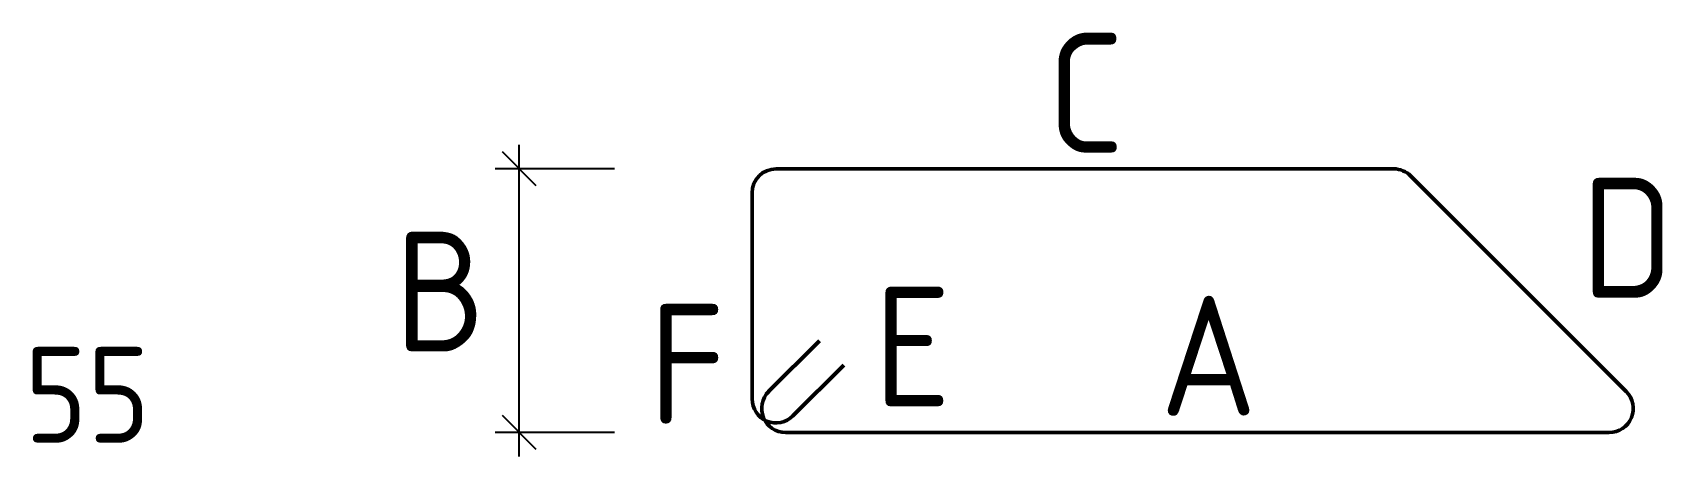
# Model space of a CAD drawing. Extents: x 234219 to 234559, y -48993 to -48905.
import ezdxf
from ezdxf.enums import TextEntityAlignment as Align

# ---------------------------------------------------------------- set-up
doc = ezdxf.new("R2010")
doc.units = 0
doc.layers.add('posedit.mtr.bar', color=7, linetype='Continuous', lineweight=50)
doc.layers.add('posedit.mtr.hidden', color=144, linetype='Continuous', plot=False)
doc.layers.add('posedit.mtr.lenght', color=183, linetype='Continuous')
doc.layers.add('posedit.mtr.text', color=3, linetype='Continuous')
doc.styles.add('posedit.ISOCPEUR', font='isocpeur.ttf', dxfattribs={"width": 0.9})

msp = doc.modelspace()

# ---------------------------------------------------------------- linework, layer by layer
at = {"layer": 'posedit.mtr.bar'}
for p, q in [((234503.3, -48933.17), (234374.35, -48933.17)), ((234506.83, -48934.63), (234551.83, -48979.63)), ((234369.35, -48981.17), (234369.35, -48938.17)), ((234372.81, -48979.63), (234383.42, -48969.02)), ((234377.88, -48984.7), (234388.49, -48974.1)), ((234548.3, -48988.17), (234376.35, -48988.17))]:
    msp.add_line(p, q, dxfattribs=at)
for centre, start, end in [((234374.35, -48938.17), 90, 180), ((234503.3, -48938.17), 45, 90), ((234376.35, -48983.17), 135, 270), ((234548.3, -48983.17), 270, 45), ((234374.35, -48981.17), 180, 315)]:
    msp.add_arc(centre, 5, start, end, dxfattribs=at)
at = {"layer": 'posedit.mtr.lenght'}
for p, q in [((234320.75, -48993.17), (234320.75, -48928.17)), ((234324.29, -48936.7), (234317.22, -48929.63)), ((234340.62, -48933.17), (234315.75, -48933.17)), ((234324.29, -48991.7), (234317.22, -48984.63)), ((234340.62, -48988.17), (234315.75, -48988.17))]:
    msp.add_line(p, q, dxfattribs=at)

# ---------------------------------------------------------------- texts
at = {"layer": 'posedit.mtr.hidden', "color": 144, "style": 'posedit.ISOCPEUR', "width": 0.9}
msp.add_text('55', height=20, dxfattribs=at).set_placement((234217.48, -48990.3))
at = {"layer": 'posedit.mtr.text', "style": 'posedit.ISOCPEUR', "width": 0.9}
for tag, p in [('C', (234439.01, -48917.32)), ('A', (234464.64, -48972.15))]:
    msp.add_attdef(tag, text='', height=25, dxfattribs=at).set_placement(p, align=Align.MIDDLE_CENTER)
msp.add_attdef('D', text='', height=25, dxfattribs=at).set_placement((234542.41, -48947.53), align=Align.MIDDLE_LEFT)
msp.add_attdef('B', text='', height=25, dxfattribs=at).set_placement((234313.86, -48958.74), align=Align.MIDDLE_RIGHT)
msp.add_attdef('E', (234394.77, -48982.8), '', height=25, dxfattribs=at)
msp.add_attdef('F', text='', height=25, dxfattribs=at).set_placement((234363.9, -48986.4), align=Align.RIGHT)

doc.saveas('drawing.dxf')
